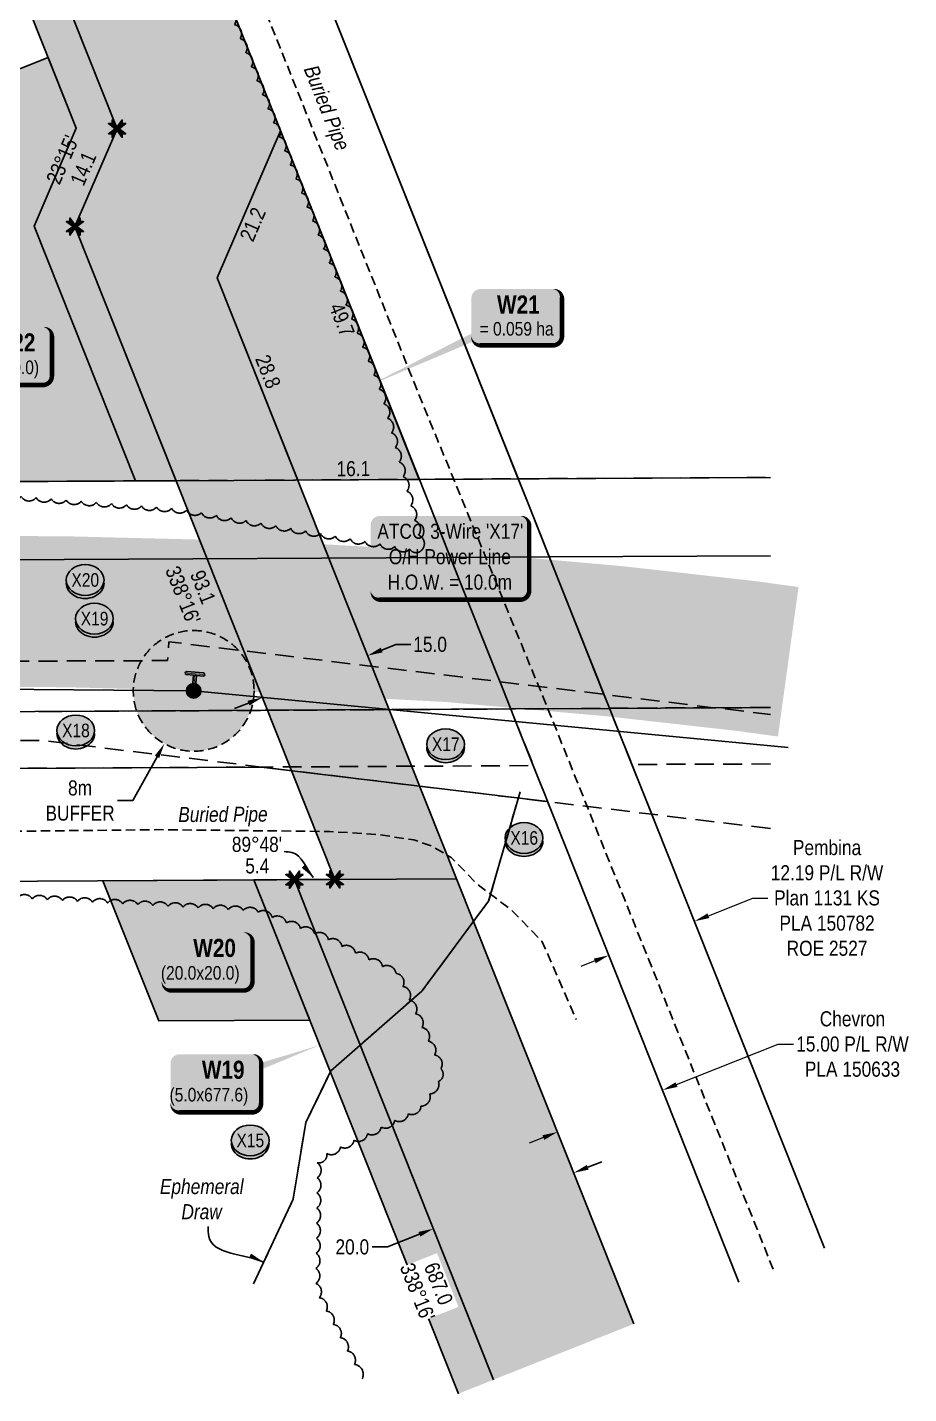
# Model space of a CAD drawing. Extents: x 507565 to 531726, y 6009554 to 6022365.
# Drawn here: x 508493 to 509077, y 6015260 to 6016165 of the extents above; entities that cross this region are included whole.
import ezdxf
from ezdxf.enums import TextEntityAlignment as Align

# ---------------------------------------------------------------- set-up
doc = ezdxf.new("R2010")
doc.units = 0
doc.header["$LTSCALE"] = 5
doc.header["$PDMODE"] = 34
doc.header["$PDSIZE"] = 0.03
for name, pattern in [('0', [1, 1, 0]), ('DASHED4', [1.875, 1.25, -0.625]), ('foc-ACCESSROAD', [3.75, 2.5, -1.25]), ('foc-FLOWLINE', [3.75, 2.5, -1.25]), ('foc-TOPO-ephemeral', [6.25, 3.125, -0.625, 0.625, -0.625, 0.625, -0.625]), ('POWERLINE5', [7.8, 2.4, -0.6, 0.6, -0.6, 0.6, -0.6, 2.4]), ('UG_PIPE', [1.875, 1.25, -0.625])]:
    doc.linetypes.add(name, pattern=pattern)
doc.layers.get('Defpoints').update_dxf_attribs({"color": 9})
for name, color, linetype in [('AS-PIPE-UG', 44, 'UG_PIPE'), ('AS-PIPE-UG-T', 44, 'Continuous'), ('AS-POWER', 104, 'foc-POWER'), ('AS-POWER-EXISTING', 72, 'POWERLINE5'), ('AS-POWER-EXISTING-ANC', 72, 'Continuous'), ('AS-POWER-T', 104, 'Continuous'), ('AS-ROADS', 254, 'Continuous'), ('AS-TELUS', 224, 'foc-TEL'), ('F-AR', 190, 'foc-ACCESSROAD'), ('F-EZE', 190, 'foc-FLOWLINE'), ('F-RW', 190, 'Continuous'), ('L-BD1', 253, 'Continuous'), ('L-MON', 1, 'Continuous'), ('P-CROSSINGS', 250, 'Continuous'), ('P-PROPOSED', 10, 'Continuous'), ('P-PROPOSED-H', 21, 'Continuous'), ('P-TEMP-BLOCKS', 250, 'Continuous'), ('P-TEMP-H', 41, 'Continuous'), ('P-TEMP_WORKSPACE', 46, 'Continuous'), ('P-TXT', 4, 'Continuous'), ('T-BUSH', 110, '0'), ('T-DRAW', 143, 'foc-TOPO-ephemeral'), ('T-WATER-T', 170, 'Continuous')]:
    doc.layers.add(name, color=color, linetype=linetype)
for name, color, linetype, lineweight in [('F-EZE-T', 190, 'Continuous', 9), ('F-RW-T', 190, 'Continuous', 9), ('P-TEMP-T', 46, 'Continuous', 18)]:
    doc.layers.add(name, color=color, linetype=linetype, lineweight=lineweight)
doc.layers.add('P-POWER BUFFER', color=7, linetype='DASHED4', true_color=0x007000)
doc.layers.add('P-POWER BUFFER-T', color=7, linetype='DASHED4', true_color=0x007000)
doc.layers.add('P-POWER BUFFER-H', color=7, linetype='0', true_color=0x8aff8a, transparency=0.7)
doc.styles.add('80', font='ARIALN.TTF', dxfattribs={"height": 10})
doc.styles.add('80CG', font='ARIALN.TTF', dxfattribs={"height": 10})
doc.styles.add('80L', font='ARIALN.TTF', dxfattribs={"height": 10})
doc.styles.add('BOLD', font='ARIALNB.TTF')
doc.styles.add('Crossing', font='ARIALN.TTF', dxfattribs={"height": 10})
doc.styles.add('foc-LtypeFont', font='ARIALN.TTF', dxfattribs={"height": 7.35})
doc.styles.get("Standard").update_dxf_attribs({"font": 'ARIALN.TTF'})
doc.linetypes.add('foc-POWER', pattern='A,6,-1,["P",foc-LtypeFont,S=0.2,R=0,X=-0.625,Y=-0.75],-1.24,4', length=12.24)
doc.linetypes.add('foc-TEL', pattern='A,2,-1,["T",foc-LtypeFont,S=0.2,R=0,X=-0.425,Y=-0.75],-1.24,8', length=12.24)
doc.linetypes.add('foc-TEL-NOLINE', pattern='A,0,-2,["T",foc-LtypeFont,S=0.2,R=0,X=-0.425,Y=-0.75],-10.24', length=12.24)
doc.linetypes.add('foc-TOPO-flowdirection-NOLINE', pattern='A,0,[">",foc-LtypeFont,S=0.3,R=0,X=0,Y=-0.945],-20,[">",foc-LtypeFont,S=0.3,R=0,X=0,Y=-0.945],0', length=20)
doc.dimstyles.new('Compass 5 000', dxfattribs={"dimscale": 5, "dimtxt": 9, "dimasz": 2, "dimexe": 0.2, "dimexo": 0.0625, "dimgap": 0.5, "dimtad": 0, "dimtih": 1, "dimtoh": 1, "dimzin": 0, "dimdsep": 46, "dimtxsty": '80CG', "dimcen": 0.1, "dimse1": 1, "dimse2": 1, "dimclrd": 256, "dimclrt": 256, "dimaunit": 1, "dimadec": 4, "dimazin": 0, "dimtfac": 0.06, "dimtofl": 0, "dimtmove": 0, "dimatfit": 1, "dimfxl": 0.2, "dimtolj": 1, "dimtzin": 0, "dimlwd": -1, "dimarcsym": 0})

# ---------------------------------------------------------------- blocks, each defined once
blk = doc.blocks.new('POWERPOLE')
h = blk.add_hatch(color=255)
edge = h.paths.add_edge_path()
edge.add_arc((0, 0), 0.96, 0, 360)
at = {"linetype": 'Continuous'}
for p, q in [((0.68, -0.68), (-0.68, 0.68)), ((-0.68, -0.68), (0.68, 0.68))]:
    blk.add_line(p, q, dxfattribs=at)
blk.add_circle((0, 0), 0.96, dxfattribs=at)
blk = doc.blocks.new('*U442')
at = {"true_color": 0xff8aff}
h = blk.add_hatch(color=211, dxfattribs=at)
edge = h.paths.add_edge_path()
edge.add_line((-24, -20), (24, -20))
edge.add_arc((24, -14), 6, 270, 360)
edge.add_line((30, -14), (30, 12.5))
edge.add_arc((24, 12.5), 6, 0, 90)
edge.add_line((24, 18.5), (-24, 18.5))
edge.add_arc((-24, 12.5), 6, 90, 180)
edge.add_line((-30, 12.5), (-30, -14))
edge.add_arc((-24, -14), 6, 180, 270)
at = {"color": 250, "flags": 128}
blk.add_lwpolyline([(-24, -20, 3, 3, 0), (24, -20, 3, 3, 0.414214), (30, -14, 3, 3, 0), (30, 12.5, 3, 0, 0.414214), (24, 18.5, 0, 0, 0), (-24, 18.5, 0, 0, 0.414214), (-30, 12.5, 0, 0, 0), (-30, -14, 0, 3, 0.414214)], format="xyseb", close=True, dxfattribs=at)
at = {"flags": 128}
blk.add_lwpolyline([(19.51, -0.2, 0, 7.5, 0), (0, 0, 0, 0, 0)], format="xyseb", dxfattribs=at)
at = {"color": 250}
for tag, p, height, style in [('TEMP_AREA_W1_001', (-9.21, 2.24), 12, 'BOLD'), ('ENTER_TEXT_001', (-30.66, -12.78), 9, '80')]:
    blk.add_attdef(tag, p, '', height=height, dxfattribs=dict(at, style=style))
blk = doc.blocks.new('*U478')
at = {"true_color": 0xff8aff}
h = blk.add_hatch(color=211, dxfattribs=at)
edge = h.paths.add_edge_path()
edge.add_line((-24, -20), (24, -20))
edge.add_arc((24, -14), 6, 270, 360)
edge.add_line((30, -14), (30, 12.5))
edge.add_arc((24, 12.5), 6, 0, 90)
edge.add_line((24, 18.5), (-24, 18.5))
edge.add_arc((-24, 12.5), 6, 90, 180)
edge.add_line((-30, 12.5), (-30, -14))
edge.add_arc((-24, -14), 6, 180, 270)
at = {"color": 250, "flags": 128}
blk.add_lwpolyline([(-24, -20, 3, 3, 0), (24, -20, 3, 3, 0.414214), (30, -14, 3, 3, 0), (30, 12.5, 3, 0, 0.414214), (24, 18.5, 0, 0, 0), (-24, 18.5, 0, 0, 0.414214), (-30, 12.5, 0, 0, 0), (-30, -14, 0, 3, 0.414214)], format="xyseb", close=True, dxfattribs=at)
at = {"flags": 128}
blk.add_lwpolyline([(19.57, 8.45, 0, 7.5, 0), (0, 0, 0, 0, 0)], format="xyseb", dxfattribs=at)
at = {"color": 250}
for tag, p, height, style in [('TEMP_AREA_W1_001', (-9.21, 2.24), 12, 'BOLD'), ('ENTER_TEXT_001', (-30.66, -12.78), 9, '80')]:
    blk.add_attdef(tag, p, '', height=height, dxfattribs=dict(at, style=style))
blk = doc.blocks.new('*D187')
at = {"layer": 'Defpoints', "color": 0, "transparency": 16777216}
for p in [(508913.58, 6015461.46), (508920.11, 6015445.07), (508850.5, 6015417.36)]:
    blk.add_point(p, dxfattribs=at)
at = {"layer": 'F-RW-T', "transparency": 16777216}
for p, q in [((508922.87, 6015465.16), (508990.21, 6015491.96)), ((508990.21, 6015491.96), (509000.21, 6015491.96)), ((508834.68, 6015430.05), (508825.39, 6015426.35))]:
    blk.add_line(p, q, dxfattribs=at)
for points in [[(508922.26, 6015466.7), (508923.49, 6015463.61), (508913.58, 6015461.46)], [(508834.07, 6015431.6), (508835.3, 6015428.5), (508843.97, 6015433.75)]]:
    blk.add_solid(points, dxfattribs=at)
at = {"layer": 'F-RW-T', "transparency": 16777216, "insert": (509039.3, 6015491.96), "char_height": 10, "attachment_point": 5, "style": '80CG'}
blk.add_mtext('\\A1;Chevron\\P15.00 P/L R/W\\PPLA 150633', dxfattribs=at)
blk = doc.blocks.new('*D188')
at = {"layer": 'Defpoints', "color": 0, "transparency": 16777216}
for p in [(508927.42, 6015591.39), (508934.63, 6015573.29), (508870.83, 6015568.85)]:
    blk.add_point(p, dxfattribs=at)
at = {"layer": 'F-EZE-T', "transparency": 16777216}
for p, q in [((508943.92, 6015576.98), (508973.38, 6015588.71)), ((508973.38, 6015588.71), (508983.38, 6015588.71)), ((508868.75, 6015547.05), (508859.45, 6015543.35))]:
    blk.add_line(p, q, dxfattribs=at)
for points in [[(508943.31, 6015578.53), (508944.54, 6015575.44), (508934.63, 6015573.29)], [(508868.13, 6015548.6), (508869.36, 6015545.51), (508878.04, 6015550.75)]]:
    blk.add_solid(points, dxfattribs=at)
at = {"layer": 'F-EZE-T', "transparency": 16777216, "insert": (509022.47, 6015588.71), "char_height": 10, "attachment_point": 5, "style": '80CG'}
blk.add_mtext('\\A1;Pembina\\P12.19 P/L R/W\\PPlan 1131 KS\\PPLA 150782\\PROE 2527', dxfattribs=at)
blk = doc.blocks.new('xing2')
h = blk.add_hatch(color=50)
h.dxf.hatch_style = 1
edge = h.paths.add_edge_path()
edge.add_ellipse((0, 0), major_axis=(-12.5, 0), ratio=0.816297, start_angle=0, end_angle=360)
h = blk.add_hatch(color=250)
h.dxf.hatch_style = 1
edge = h.paths.add_edge_path()
edge.add_ellipse((0, -2.05), major_axis=(-12.5, 0), ratio=0.816297, start_angle=0, end_angle=180)
edge.add_line((12.5, -2.05), (12.5, 0))
edge.add_ellipse((0, 0), major_axis=(-12.5, 0), ratio=0.816297, start_angle=0, end_angle=180, ccw=False)
edge.add_line((-12.5, 0), (-12.5, -2.05))
at = {"color": 250}
blk.add_ellipse((0, 0), major_axis=(-12.5, 0), ratio=0.816297, dxfattribs=at)
blk.add_ellipse((0, -2.05), major_axis=(-12.5, 0), ratio=0.816297, start_param=0, end_param=3.141593, dxfattribs=at)
at = {"color": 250, "style": 'Crossing'}
blk.add_attdef('CROSSING', text='', height=9, dxfattribs=at).set_placement((0.09, 0.02), align=Align.MIDDLE_CENTER)
at = {"color": 250, "style": 'Crossing', "flags": 1}
for tag, p in [('OWNER', (0.09, -12.49)), ('DESCRIPTION', (0.09, -25.77)), ('LOCATION', (0.09, -39.3)), ('DWG_REF', (0.09, -52.84))]:
    blk.add_attdef(tag, text='', height=9, dxfattribs=at).set_placement(p, align=Align.MIDDLE_CENTER)
blk = doc.blocks.new('*U198')
h = blk.add_hatch(color=255)
h.dxf.hatch_style = 1
edge = h.paths.add_edge_path()
edge.add_arc((1.1, -0.09), 0.2, -94.5054, 85.4946, ccw=False)
edge.add_line((1.08, -0.29), (-0.22, -0.18))
edge.add_line((-0.22, -0.18), (-1.11, -0.11))
edge.add_arc((-1.1, 0.09), 0.2, 85.4946, 265.4946, ccw=False)
edge.add_line((-1.08, 0.29), (1.11, 0.11))
h = blk.add_hatch(color=255)
h.dxf.hatch_style = 1
edge = h.paths.add_edge_path()
edge.add_arc((-0.18, -2.26), 0.2, 175.4946, 355.4946, ccw=False)
edge.add_line((-0.38, -2.24), (-0.22, -0.18))
edge.add_line((-0.22, -0.18), (0.18, -0.22))
edge.add_line((0.18, -0.22), (0.02, -2.28))
at = {"color": 255}
blk.add_lwpolyline([(1.11, 0.11, -1), (1.08, -0.29), (-0.22, -0.18), (-1.11, -0.11, -1), (-1.08, 0.29)], format="xyb", close=True, dxfattribs=at)
at = {"color": 72, "const_width": 0.1, "flags": 128}
for points in [[(1.1, -0.09), (-1.1, 0.09)], [(-0.18, -2.26), (0, 0)]]:
    blk.add_lwpolyline(points, dxfattribs=at)
at = {"color": 255, "flags": 128}
blk.add_lwpolyline([(0.02, -2.28, -1), (-0.38, -2.24), (-0.22, -0.18), (0.18, -0.22)], format="xyb", close=True, dxfattribs=at)
blk = doc.blocks.new('*U448')
at = {"true_color": 0xff8aff}
h = blk.add_hatch(color=211, dxfattribs=at)
edge = h.paths.add_edge_path()
edge.add_line((-24, -20), (24, -20))
edge.add_arc((24, -14), 6, 270, 360)
edge.add_line((30, -14), (30, 12.5))
edge.add_arc((24, 12.5), 6, 0, 90)
edge.add_line((24, 18.5), (-24, 18.5))
edge.add_arc((-24, 12.5), 6, 90, 180)
edge.add_line((-30, 12.5), (-30, -14))
edge.add_arc((-24, -14), 6, 180, 270)
at = {"flags": 128}
blk.add_lwpolyline([(68.82, 24.5, 0, 7.5, 0), (0, 0, 0, 0, 0)], format="xyseb", dxfattribs=at)
at = {"color": 250, "flags": 128}
blk.add_lwpolyline([(-24, -20, 3, 3, 0), (24, -20, 3, 3, 0.414214), (30, -14, 3, 3, 0), (30, 12.5, 3, 0, 0.414214), (24, 18.5, 0, 0, 0), (-24, 18.5, 0, 0, 0.414214), (-30, 12.5, 0, 0, 0), (-30, -14, 0, 3, 0.414214)], format="xyseb", close=True, dxfattribs=at)
at = {"color": 250}
for tag, p, height, style in [('TEMP_AREA_W1_001', (-9.21, 2.24), 12, 'BOLD'), ('ENTER_TEXT_001', (-30.66, -12.78), 9, '80')]:
    blk.add_attdef(tag, p, '', height=height, dxfattribs=dict(at, style=style))
blk = doc.blocks.new('*U489')
at = {"true_color": 0xff8aff}
h = blk.add_hatch(color=211, dxfattribs=at)
edge = h.paths.add_edge_path()
edge.add_line((-24, -18.83), (24, -18.83))
edge.add_arc((24, -12.83), 6, 270, 360)
edge.add_line((30, -12.83), (30, 12.5))
edge.add_arc((24, 12.5), 6, 0, 90)
edge.add_line((24, 18.5), (-24, 18.5))
edge.add_arc((-24, 12.5), 6, 90, 180)
edge.add_line((-30, 12.5), (-30, -12.83))
edge.add_arc((-24, -12.83), 6, 180, 270)
at = {"color": 250, "flags": 128}
blk.add_lwpolyline([(-24, -18.83, 3, 3, 0), (24, -18.83, 3, 3, 0.414214), (30, -12.83, 3, 3, 0), (30, 12.5, 3, 0, 0.414214), (24, 18.5, 0, 0, 0), (-24, 18.5, 0, 0, 0.414214), (-30, 12.5, 0, 0, 0), (-30, -12.83, 0, 3, 0.414214)], format="xyseb", close=True, dxfattribs=at)
at = {"flags": 128}
blk.add_lwpolyline([(-100.05, -46.47, 0, 7.5, 0), (0, 0, 0, 0, 0)], format="xyseb", dxfattribs=at)
at = {"color": 250}
for tag, p, height, style in [('TEMP_AREA_W1_001', (-9.21, 2.24), 12, 'BOLD'), ('ENTER_TEXT_001', (-30.66, -12.78), 9, '80')]:
    blk.add_attdef(tag, p, '', height=height, dxfattribs=dict(at, style=style))
blk = doc.blocks.new('TEMP')
h = blk.add_hatch(color=255)
h.dxf.hatch_style = 1
h.paths.add_polyline_path([(0, 0.25), (-0.67, 1.15), (-0.67, 0.67), (-1.15, 0.67), (-0.25, 0), (-1.15, -0.67), (-0.67, -0.67), (-0.67, -1.15), (0, -0.25), (0.67, -1.15), (0.67, -0.67), (1.15, -0.67), (0.25, 0), (1.15, 0.67), (0.67, 0.67), (0.67, 1.15)])
h.paths.add_polyline_path([(0.57, 0.85), (0.57, 0.57), (0.85, 0.57), (0.08, 0), (0.85, -0.57), (0.57, -0.57), (0.57, -0.85), (0, -0.08), (-0.57, -0.85), (-0.57, -0.57), (-0.85, -0.57), (-0.08, 0), (-0.85, 0.57), (-0.57, 0.57), (-0.57, 0.85), (0, 0.08)], flags=16)
h = blk.add_hatch(color=1)
h.dxf.hatch_style = 1
h.paths.add_polyline_path([(0, 0.08), (-0.57, 0.85), (-0.57, 0.57), (-0.85, 0.57), (-0.08, 0), (-0.85, -0.57), (-0.57, -0.57), (-0.57, -0.85), (0, -0.08), (0.57, -0.85), (0.57, -0.57), (0.85, -0.57), (0.08, 0), (0.85, 0.57), (0.57, 0.57), (0.57, 0.85)])
at = {"color": 1}
for p, q in [((-0.08, 0), (0.08, 0)), ((0, 0.08), (0, -0.08))]:
    blk.add_line(p, q, dxfattribs=at)
at = {"color": 255, "flags": 128}
blk.add_lwpolyline([(-0.25, 0), (-1.15, 0.67), (-0.67, 0.67), (-0.67, 1.15), (0, 0.25), (0.67, 1.15), (0.67, 0.67), (1.15, 0.67), (0.25, 0), (1.15, -0.67), (0.67, -0.67), (0.67, -1.15), (0, -0.25), (-0.67, -1.15), (-0.67, -0.67), (-1.15, -0.67)], close=True, dxfattribs=at)
at = {"color": 1, "flags": 128}
blk.add_lwpolyline([(-0.08, 0), (-0.85, 0.57), (-0.57, 0.57), (-0.57, 0.85), (0, 0.08), (0.57, 0.85), (0.57, 0.57), (0.85, 0.57), (0.08, 0), (0.85, -0.57), (0.57, -0.57), (0.57, -0.85), (0, -0.08), (-0.57, -0.85), (-0.57, -0.57), (-0.85, -0.57)], close=True, dxfattribs=at)
blk = doc.blocks.new('*U250')
h = blk.add_hatch(color=255)
edge = h.paths.add_edge_path()
edge.add_line((-46.5, -28.5), (46.5, -28.5))
edge.add_arc((46.5, -22.5), 6, 270, 360)
edge.add_line((52.5, -22.5), (52.5, 21))
edge.add_arc((46.5, 21), 6, 0, 90)
edge.add_line((46.5, 27), (-46.5, 27))
edge.add_arc((-46.5, 21), 6, 90, 180)
edge.add_line((-52.5, 21), (-52.5, -22.5))
edge.add_arc((-46.5, -22.5), 6, 180, 270)
at = {"color": 104, "flags": 128}
blk.add_lwpolyline([(-46.5, -28.5, 3, 3, 0), (46.5, -28.5, 3, 3, 0.414214), (52.5, -22.5, 3, 3, 0), (52.5, 21, 3, 0, 0.414214), (46.5, 27, 0, 0, 0), (-46.5, 27, 0, 0, 0.414214), (-52.5, 21, 0, 0, 0), (-52.5, -22.5, 0, 3, 0.414214)], format="xyseb", close=True, dxfattribs=at)
blk.add_lwpolyline([(-87.6, -96.72, 0, 7.5, 0), (0, 0, 0, 0, 0)], format="xyseb", dxfattribs=at)
at = {"color": 104, "style": '80'}
blk.add_attdef('ENTER_TEXT_001', (-26.85, -4.92), '', height=10, dxfattribs=at)
blk = doc.blocks.new('*D252')
at = {"layer": 'Defpoints', "color": 0, "transparency": 16777216}
for p in [(508334.7, 6016915.7), (508631.17, 6016170.9), (508538.31, 6016133.94)]:
    blk.add_point(p, dxfattribs=at)
at = {"layer": 'P-TXT', "transparency": 16777216}
for p, q in [((508343.99, 6016919.4), (508353.29, 6016923.1)), ((508232.55, 6016875.04), (508223.26, 6016871.34)), ((508223.26, 6016871.34), (508213.26, 6016871.34))]:
    blk.add_line(p, q, dxfattribs=at)
for points in [[(508343.38, 6016920.95), (508344.61, 6016917.85), (508334.7, 6016915.7)], [(508231.94, 6016876.59), (508233.17, 6016873.49), (508241.84, 6016878.74)]]:
    blk.add_solid(points, dxfattribs=at)
at = {"layer": 'P-TXT', "transparency": 16777216, "insert": (508200.06, 6016871.34), "char_height": 10, "attachment_point": 5, "style": '80CG'}
blk.add_mtext('\\A1;20.0', dxfattribs=at)
blk = doc.blocks.new('*D253')
at = {"layer": 'Defpoints', "color": 0, "transparency": 16777216}
for p in [(508860.38, 6015392.53), (508761.89, 6015369.71), (508767.52, 6015355.57)]:
    blk.add_point(p, dxfattribs=at)
at = {"layer": 'P-TXT', "transparency": 16777216}
for p, q in [((508864.04, 6015410.38), (508873.33, 6015414.07)), ((508752.6, 6015366.02), (508731.42, 6015357.59)), ((508731.42, 6015357.59), (508721.42, 6015357.59))]:
    blk.add_line(p, q, dxfattribs=at)
for points in [[(508863.42, 6015411.92), (508864.66, 6015408.83), (508854.75, 6015406.68)], [(508751.98, 6015367.56), (508753.21, 6015364.47), (508761.89, 6015369.71)]]:
    blk.add_solid(points, dxfattribs=at)
at = {"layer": 'P-TXT', "transparency": 16777216, "insert": (508708.22, 6015357.59), "char_height": 10, "attachment_point": 5, "style": '80CG'}
blk.add_mtext('\\A1;20.0', dxfattribs=at)
blk = doc.blocks.new('*D283')
at = {"layer": 'Defpoints', "color": 0, "transparency": 16777216}
for p in [(508717.03, 6015752.67), (508718.39, 6015749.25), (508647.38, 6015724.95)]:
    blk.add_point(p, dxfattribs=at)
at = {"layer": 'P-TXT', "transparency": 16777216}
for p, q in [((508727.68, 6015752.95), (508736.97, 6015756.65)), ((508736.97, 6015756.65), (508746.97, 6015756.65)), ((508639.45, 6015717.83), (508630.16, 6015714.14))]:
    blk.add_line(p, q, dxfattribs=at)
for points in [[(508727.06, 6015754.5), (508728.29, 6015751.4), (508718.39, 6015749.25)], [(508638.83, 6015719.38), (508640.07, 6015716.29), (508648.74, 6015721.53)]]:
    blk.add_solid(points, dxfattribs=at)
at = {"layer": 'P-TXT', "transparency": 16777216, "insert": (508759.72, 6015756.65), "char_height": 10, "attachment_point": 5, "style": '80CG'}
blk.add_mtext('\\A1;15.0', dxfattribs=at)

msp = doc.modelspace()

# ---------------------------------------------------------------- hatches: boundary and pattern name
at = {"layer": 'P-POWER BUFFER-H'}
h = msp.add_hatch(color=256, dxfattribs=at)
h.dxf.hatch_style = 1
edge = h.paths.add_edge_path()
edge.add_arc((508603.196, 6015725.904), 39.979, 0, 360)
at = {"layer": 'P-PROPOSED-H'}
h = msp.add_hatch(color=256, dxfattribs=at)
h.dxf.hatch_style = 1
h.paths.add_polyline_path([(508273.661, 6017069.004), (508273.231, 6017140.139), (508401.005, 6017470.492), (508307.788, 6017506.543), (508173.192, 6017158.554), (508173.733, 6017049.798), (508552.524, 6016098.242), (508524.604, 6016033.398), (508696.713, 6015601.016), (508669.879, 6015600.867), (508679.035, 6015577.865), (508801.706, 6015269.682), (508894.563, 6015306.652), (508777.214, 6015601.464), (508618.8, 6015999.44), (508660.695, 6016096.743)])
at = {"layer": 'P-TEMP-H'}
h = msp.add_hatch(color=256, dxfattribs=at)
h.dxf.hatch_style = 1
h.paths.add_polyline_path([(508564.757, 6015864.96), (508497.562, 6016033.774), (508525.481, 6016098.617), (508333.407, 6016581.124), (508366.401, 6016565.8), (508552.524, 6016098.242), (508524.604, 6016033.398), (508591.593, 6015865.106)])
h = msp.add_hatch(color=256, dxfattribs=at)
h.dxf.hatch_style = 1
h.paths.add_polyline_path([(508457.417, 6015864.376), (508389.391, 6016035.275), (508417.31, 6016100.117), (508413.968, 6016108.437), (508506.803, 6016145.462), (508525.481, 6016098.617), (508497.562, 6016033.774), (508564.757, 6015864.96)])
h = msp.add_hatch(color=256, dxfattribs=at)
h.dxf.hatch_style = 1
h.paths.add_polyline_path([(508672.098, 6015865.543), (508618.8, 6015999.44), (508660.695, 6016096.743), (508752.555, 6015865.981)])
h = msp.add_hatch(color=256, dxfattribs=at)
h.dxf.hatch_style = 1
h.paths.add_polyline_path([(508543.1, 6015600.162), (508554.545, 6015571.409), (508580.068, 6015507.303), (508680.012, 6015507.859), (508654.49, 6015571.965), (508643.045, 6015600.717)])
h = msp.add_hatch(color=256, dxfattribs=at)
h.dxf.hatch_style = 1
h.paths.add_polyline_path([(508669.879, 6015600.867), (508643.045, 6015600.717), (508654.49, 6015571.965), (508778.492, 6015260.439), (508801.706, 6015269.682), (508679.035, 6015577.865)])

# ---------------------------------------------------------------- linework, layer by layer
at = {"layer": 'AS-PIPE-UG', "flags": 128}
for points in [[(508986.812, 6015342.899), (508839.006, 6015710.784), (508749.076, 6015930.109), (508620.231, 6016252.364), (508517.131, 6016504.779), (508488.621, 6016576.639), (508448.331, 6016676.789), (508306.916, 6017029.884), (508295.911, 6017062.529), (508295.636, 6017088.819), (508303.561, 6017118.824), (508330.531, 6017190.199), (508440.424, 6017464.048)], [(508473.921, 6015632.774), (508578.916, 6015633.989), (508693.056, 6015632.779), (508726.331, 6015630.634), (508748.946, 6015627.154), (508760.901, 6015623.034), (508773.551, 6015615.624), (508791.006, 6015597.864), (508813.306, 6015580.974), (508833.771, 6015560.109), (508856.396, 6015508.224)]]:
    msp.add_lwpolyline(points, dxfattribs=at)
at = {"layer": 'AS-POWER', "flags": 128}
msp.add_lwpolyline([(507611.486, 6015728.099), (507851.951, 6015726.554), (508338.016, 6015728.239), (508603.196, 6015725.904), (508996.79, 6015688.493)], dxfattribs=at)
at = {"layer": 'AS-ROADS', "const_width": 99.946, "flags": 128}
msp.add_lwpolyline([(507614.593, 6015773.177), (507825.571, 6015774.629), (507970.096, 6015775.444), (508110.591, 6015776.494), (508249.086, 6015777.714), (508385.876, 6015778.959), (508518.276, 6015778.299), (508649.351, 6015775.054), (508774.251, 6015768.324), (508881.496, 6015758.814), (508968.891, 6015748.999), (508996.79, 6015745.164)], dxfattribs=at)
at = {"layer": 'AS-TELUS', "linetype": 'foc-TEL-NOLINE', "flags": 128}
msp.add_lwpolyline([(507600.584, 6015859.711), (508261.208, 6015863.309), (508752.473, 6015865.981), (508817.923, 6015866.336), (508984.963, 6015867.247)], dxfattribs=at)
at = {"layer": 'F-AR', "flags": 128}
for points in [[(507600.584, 6015859.711), (508261.29, 6015863.31), (508752.555, 6015865.981), (508818.005, 6015866.336), (508984.963, 6015867.247)], [(508984.963, 6015714.854), (508948.889, 6015714.659), (508946.968, 6015714.672), (508878.514, 6015714.317), (508813.1, 6015713.908), (508261.638, 6015710.911), (507600.584, 6015707.312)]]:
    msp.add_lwpolyline(points, dxfattribs=at)
at = {"layer": 'F-EZE', "flags": 128}
for points in [[(507600.584, 6015742.362), (508261.559, 6015744.765), (508585.918, 6015745.946), (508586.808, 6015758.431), (508805.917, 6015731.937), (508874.824, 6015723.608), (508947.054, 6015714.72), (508948.883, 6015714.652), (508984.963, 6015710.289)], [(507600.584, 6015707.312), (508261.638, 6015710.911), (508813.1, 6015713.908), (508820.076, 6015696.387), (508828.023, 6015676.416), (508648.136, 6015675.449), (508261.724, 6015673.358), (507600.584, 6015669.778)], [(508984.963, 6015677.506), (508893.292, 6015677.166), (508885.552, 6015696.638), (508878.493, 6015714.396), (508946.447, 6015714.772), (508948.883, 6015714.745), (508984.963, 6015714.916)], [(508984.963, 6015634.726), (508906.387, 6015644.226), (508837.525, 6015652.552), (508648.128, 6015675.453), (508501.941, 6015693.127), (508261.679, 6015692.244), (507600.584, 6015689.818)]]:
    msp.add_lwpolyline(points, dxfattribs=at)
at = {"layer": 'F-RW'}
for points in [[(508964.19, 6015334.373), (508839.822, 6015646.782), (508834.985, 6015658.927), (508832.394, 6015665.443), (508820.078, 6015696.39), (508808.217, 6015726.168), (508800.979, 6015744.338), (508780.07, 6015796.861), (508759.472, 6015848.603), (508498.384, 6016504.497), (508436.87, 6016659.024), (508342.699, 6016895.583), (508273.661, 6017069.004), (508273.231, 6017140.139), (508401.005, 6017470.492)], [(508457.831, 6017448.515), (508334.22, 6017128.926), (508334.462, 6017081.021), (508408.213, 6016895.787), (508517.33, 6016621.65), (508578.86, 6016467.091), (508798.124, 6015916.274), (508818.005, 6015866.336), (508824.966, 6015848.844), (508838.578, 6015814.648), (508845.562, 6015797.102), (508874.821, 6015723.605), (508877.119, 6015717.835), (508878.491, 6015714.389), (508885.552, 6015696.638), (508893.296, 6015677.17), (508900.522, 6015659.021), (508906.397, 6015644.24), (508908.701, 6015638.474), (509020.794, 6015356.909)], [(508457.831, 6017448.515), (508334.22, 6017128.926), (508334.462, 6017081.021), (508408.213, 6016895.787), (508517.33, 6016621.65), (508578.86, 6016467.091), (508824.968, 6015848.848), (508845.564, 6015797.105), (508877.121, 6015717.839), (508885.55, 6015696.634), (508900.505, 6015659.004), (508908.684, 6015638.456), (509020.781, 6015356.904)], [(507600.584, 6015807.913), (508261.409, 6015811.511), (508773.13, 6015814.292), (508838.58, 6015814.648), (508984.963, 6015815.447)], [(508984.963, 6015714.854), (508948.891, 6015714.659), (508946.901, 6015714.676), (508878.514, 6015714.303), (508813.1, 6015713.908), (508261.638, 6015710.911), (507600.584, 6015707.312)], [(507600.584, 6015669.778), (508261.724, 6015673.358), (508648.13, 6015675.453), (508837.526, 6015652.548), (508839.822, 6015646.782), (508964.188, 6015334.372)], [(508894.563, 6015306.652), (508777.214, 6015601.464), (508261.895, 6015598.598), (507600.584, 6015594.915)]]:
    msp.add_lwpolyline(points, dxfattribs=at)
at = {"layer": 'P-POWER BUFFER', "linetype": 'DASHED4', "lineweight": 30}
msp.add_circle((508603.196, 6015725.904), 39.979, dxfattribs=at)
at = {"layer": 'P-POWER BUFFER-T', "linetype": 'ByBlock'}
for p, q in [((508602.696, 6015725.904), (508603.696, 6015725.904)), ((508603.196, 6015725.405), (508603.196, 6015726.404))]:
    msp.add_line(p, q, dxfattribs=at)
msp.add_lwpolyline([(508578.951, 6015682.207), (508562.869, 6015653.223), (508552.875, 6015653.223)], dxfattribs=at)
msp.add_solid([(508577.494, 6015683.015), (508580.407, 6015681.399), (508583.8, 6015690.946)], dxfattribs=at)
at = {"layer": 'P-PROPOSED', "flags": 128}
for points in [[(508307.788, 6017506.543), (508173.192, 6017158.554), (508173.733, 6017049.798), (508552.524, 6016098.242), (508524.604, 6016033.398), (508696.713, 6015601.016), (508669.879, 6015600.867), (508679.035, 6015577.865), (508801.706, 6015269.682)], [(508894.563, 6015306.652), (508777.214, 6015601.464), (508618.8, 6015999.44), (508660.695, 6016096.743), (508273.661, 6017069.004), (508273.231, 6017140.139), (508401.005, 6017470.492)]]:
    msp.add_lwpolyline(points, dxfattribs=at)
at = {"layer": 'P-TEMP_WORKSPACE', "flags": 128}
for points in [[(508564.757, 6015864.96), (508497.562, 6016033.774), (508525.481, 6016098.617), (508333.407, 6016581.124), (508366.401, 6016565.8), (508552.524, 6016098.242), (508524.604, 6016033.398), (508591.593, 6015865.106)], [(508457.417, 6015864.376), (508389.391, 6016035.275), (508417.31, 6016100.117), (508413.968, 6016108.437), (508506.803, 6016145.462), (508525.481, 6016098.617), (508497.562, 6016033.774), (508564.757, 6015864.96)], [(508672.098, 6015865.543), (508618.8, 6015999.44), (508660.695, 6016096.743), (508752.555, 6015865.981)], [(508543.1, 6015600.162), (508554.545, 6015571.409), (508580.068, 6015507.303), (508680.012, 6015507.859), (508654.49, 6015571.965), (508643.045, 6015600.717)]]:
    msp.add_lwpolyline(points, close=True, dxfattribs=at)
msp.add_lwpolyline([(508778.492, 6015260.439), (508654.49, 6015571.965), (508643.045, 6015600.717), (508669.879, 6015600.867), (508679.035, 6015577.865), (508801.706, 6015269.682)], dxfattribs=at)
at = {"layer": 'T-BUSH', "flags": 128}
for points in [[(508359.431, 6015864.818, 0.5205671), (508369.395, 6015864.036, 0.5205671), (508379.359, 6015863.254, 0.5205671), (508389.323, 6015862.472, 0.5205671), (508399.287, 6015861.69, 0.5205671), (508409.251, 6015860.907, 0.5205671), (508419.215, 6015860.125, 0.5205671), (508429.179, 6015859.343, 0.5205671), (508439.143, 6015858.561, 0.5205671), (508449.107, 6015857.778, 0.5205671), (508459.071, 6015856.996, 0.5205671), (508469.035, 6015856.214, 0.5205671), (508478.999, 6015855.432, 0.5205671), (508488.963, 6015854.649, 0.5205671), (508498.927, 6015853.867, 0.5205671), (508508.89, 6015853.085, 0.5205671), (508518.854, 6015852.303, 0.5205671), (508528.818, 6015851.52, 0.5205671), (508538.782, 6015850.738, 0.5205671), (508548.746, 6015849.956, 0.5205671), (508558.71, 6015849.174, 0.5205671), (508568.674, 6015848.391, 0.5205671), (508578.638, 6015847.609, 0.5205671), (508588.602, 6015846.827, 0.5205671), (508598.515, 6015845.643, 0.5205671), (508608.36, 6015843.916, 0.5205671), (508618.204, 6015842.189, 0.5205671), (508628.048, 6015840.463, 0.5205671), (508637.893, 6015838.736, 0.5205671), (508647.737, 6015837.009, 0.5205671), (508657.581, 6015835.282, 0.5205671), (508667.426, 6015833.555, 0.5205671), (508677.27, 6015831.829, 0.5205671), (508687.114, 6015830.102, 0.5205671), (508696.959, 6015828.375, 0.5205671), (508706.803, 6015826.648, 0.5205671), (508716.647, 6015824.922, 0.5205671), (508726.492, 6015823.195, 0.5205671), (508736.336, 6015821.468, 0.5205671), (508746.18, 6015819.741, 0.5205671), (508754.474, 6015819.441, 0.5205671), (508751.934, 6015829.107, 0.5205671), (508749.393, 6015838.773, 0.5205671), (508746.853, 6015848.44, 0.5205671), (508744.312, 6015858.106, 0.5205671), (508741.771, 6015867.772, 0.5205671), (508739.231, 6015877.439, 0.5205671), (508736.69, 6015887.105, 0.5205671), (508734.149, 6015896.771, 0.5205671), (508731.609, 6015906.438, 0.5205671), (508729.068, 6015916.104, 0.5205671), (508726.11, 6015925.633, 0.5205671), (508722.423, 6015934.923, 0.5205671), (508718.736, 6015944.213, 0.5205671), (508715.049, 6015953.502, 0.5205671), (508711.362, 6015962.792, 0.5205671), (508707.675, 6015972.082, 0.5205671), (508703.988, 6015981.371, 0.5205671), (508700.301, 6015990.661, 0.5205671), (508696.614, 6015999.951, 0.5205671), (508692.927, 6016009.24, 0.5205671), (508689.24, 6016018.53, 0.5205671), (508685.553, 6016027.82, 0.5205671), (508681.866, 6016037.109, 0.5205671), (508678.179, 6016046.399, 0.5205671), (508674.492, 6016055.689, 0.5205671), (508670.804, 6016064.978, 0.5205671), (508667.117, 6016074.268, 0.5205671), (508663.43, 6016083.558, 0.5205671), (508659.743, 6016092.848, 0.5205671), (508656.056, 6016102.137, 0.5205671), (508652.369, 6016111.427, 0.5205671), (508648.682, 6016120.717, 0.5205671), (508644.995, 6016130.006, 0.5205671), (508641.308, 6016139.296, 0.5205671), (508637.621, 6016148.586, 0.5205671), (508633.934, 6016157.875, 0.5205671), (508630.247, 6016167.165, 0.5205671), (508626.56, 6016176.455, 0.5205671), (508622.873, 6016185.744, 0.5205671), (508619.186, 6016195.034, 0.5205671), (508615.499, 6016204.324, 0.5205671), (508611.812, 6016213.613, 0.5205671), (508606.86, 6016218.506, 0.5205671), (508598.802, 6016212.593, 0.5205671), (508590.744, 6016206.68, 0.5205671), (508582.686, 6016200.768, 0.5205671), (508574.628, 6016194.855, 0.5205671), (508566.57, 6016188.942, 0.5205671), (508560.283, 6016196.54, 0.5205671), (508554.021, 6016204.33, 0.5205671), (508547.759, 6016212.12, 0.5205671), (508541.497, 6016219.91, 0.5205671), (508535.235, 6016227.699, 0.5205671), (508528.973, 6016235.489, 0.5205671), (508522.711, 6016243.279, 0.5205671), (508518.452, 6016252.22, 0.5205671), (508514.872, 6016261.552, 0.5205671), (508511.293, 6016270.883, 0.5205671), (508507.713, 6016280.215, 0.5205671), (508504.134, 6016289.547, 0.5205671), (508500.554, 6016298.878, 0.5205671), (508496.975, 6016308.21, 0.5205671), (508493.395, 6016317.542, 0.5205671), (508489.815, 6016326.873, 0.5205671), (508486.236, 6016336.205, 0.5205671), (508482.733, 6016345.564, 0.5205671), (508479.573, 6016355.046, 0.5205671), (508476.413, 6016364.528, 0.5205671), (508473.254, 6016374.01, 0.5205671), (508470.094, 6016383.492, 0.5205671), (508466.934, 6016392.974, 0.5205671), (508463.775, 6016402.456, 0.5205671), (508460.615, 6016411.938, 0.5205671), (508457.455, 6016421.42, 0.5205671), (508454.296, 6016430.902, 0.5205671), (508451.136, 6016440.384, 0.5205671), (508447.976, 6016449.866, 0.5205671), (508444.817, 6016459.348, 0.5205671), (508441.709, 6016468.847, 0.5205671), (508438.757, 6016478.396, 0.5205671), (508435.804, 6016487.944, 0.5205671), (508432.851, 6016497.493, 0.5205671), (508429.899, 6016507.041, 0.5205671), (508426.946, 6016516.59, 0.5205671), (508423.993, 6016526.138, 0.5205671), (508421.041, 6016535.687, 0.5205671), (508418.088, 6016545.235, 0.5205671), (508410.069, 6016550.373, 0.5205671), (508401.018, 6016554.612, 0.5205671), (508391.967, 6016558.851, 0.5205671), (508382.915, 6016563.089, 0.5205671), (508373.864, 6016567.328, 0.5205671), (508364.813, 6016571.567, 0.5205671), (508355.762, 6016575.806, 0.5205671), (508346.71, 6016580.045, 0.5205671), (508337.659, 6016584.283, 0.5205671), (508328.608, 6016588.522, 0.5205671), (508319.557, 6016592.761, 0.5205671), (508310.505, 6016597, 0.5205671), (508301.454, 6016601.239, 0.5205671), (508292.403, 6016605.478, 0.5205671), (508283.352, 6016609.716, 0.5205671), (508274.3, 6016613.955, 0.5205671), (508265.274, 6016618.246, 0.5205671), (508256.319, 6016622.684, 0.5205671), (508247.364, 6016627.122, 0.5205671), (508238.408, 6016631.56, 0.5205671), (508229.453, 6016635.998, 0.5205671), (508220.498, 6016640.437, 0.5205671), (508211.543, 6016644.875, 0.5205671), (508202.588, 6016649.313, 0.5205671), (508193.633, 6016653.751, 0.5205671), (508184.677, 6016658.189, 0.5205671), (508175.722, 6016662.627, 0.5205671), (508166.767, 6016667.066, 0.5205671), (508157.812, 6016671.504, 0.5205671), (508148.857, 6016675.942, 0.5205671), (508139.901, 6016680.38, 0.5205671), (508130.946, 6016684.818, 0.5205671), (508121.991, 6016689.256, 0.5205671), (508113.036, 6016693.695, 0.5205671), (508104.081, 6016698.133, 0.5205671), (508095.126, 6016702.571, 0.5205671), (508089.18, 6016705.518, 0.5205671)], [(508446.448, 6015590.865, -0.5205671), (508456.428, 6015590.321, -0.5205671), (508466.408, 6015589.777, -0.5205671), (508476.387, 6015589.233, -0.5205671), (508486.367, 6015588.689, -0.5205671), (508496.347, 6015588.144, -0.5205671), (508506.327, 6015587.6, -0.5205671), (508516.307, 6015587.056, -0.5205671), (508526.286, 6015586.512, -0.5205671), (508536.266, 6015585.967, -0.5205671), (508546.246, 6015585.423, -0.5205671), (508556.226, 6015584.879, -0.5205671), (508566.206, 6015584.335, -0.5205671), (508576.185, 6015583.791, -0.5205671), (508586.165, 6015583.246, -0.5205671), (508596.145, 6015582.702, -0.5205671), (508606.125, 6015582.158, -0.5205671), (508616.105, 6015581.614, -0.5205671), (508626.084, 6015581.07, -0.5205671), (508636.064, 6015580.525, -0.5205671), (508645.918, 6015579.394, -0.5205671), (508655.245, 6015575.801, -0.5205671), (508664.572, 6015572.209, -0.5205671), (508673.898, 6015568.617, -0.5205671), (508683.225, 6015565.025, -0.5205671), (508692.401, 6015561.089, -0.5205671), (508701.349, 6015556.638, -0.5205671), (508710.298, 6015552.186, -0.5205671), (508719.246, 6015547.734, -0.5205671), (508728.195, 6015543.283, -0.5205671), (508737.144, 6015538.831, -0.5205671), (508741.759, 6015530.173, -0.5205671), (508745.946, 6015521.097, -0.5205671), (508750.132, 6015512.022, -0.5205671), (508754.318, 6015502.946, -0.5205671), (508758.505, 6015493.87, -0.5205671), (508762.691, 6015484.795, -0.5205671), (508766.877, 6015475.719, -0.5205671), (508765.178, 6015467.178, -0.5205671), (508759.424, 6015459.006, -0.5205671), (508753.671, 6015450.833, -0.5205671), (508745.276, 6015445.761, -0.5205671), (508736.293, 6015441.379, -0.5205671), (508727.31, 6015436.996, -0.5205671), (508718.328, 6015432.614, -0.5205671), (508709.345, 6015428.232, -0.5205671), (508700.362, 6015423.849, -0.5205671), (508691.38, 6015419.467, -0.5205671), (508685.053, 6015413.401, -0.5205671), (508684.925, 6015403.408, -0.5205671), (508684.797, 6015393.414, -0.5205671), (508684.669, 6015383.42, -0.5205671), (508684.54, 6015373.426, -0.5205671), (508684.412, 6015363.432, -0.5205671), (508684.284, 6015353.439, -0.5205671), (508684.155, 6015343.445, -0.5205671), (508684.027, 6015333.451, -0.5205671), (508686.305, 6015324.037, -0.5205671), (508690.97, 6015315.197, -0.5205671), (508695.634, 6015306.358, -0.5205671), (508700.299, 6015297.518, -0.5205671), (508704.963, 6015288.679, -0.5205671), (508709.627, 6015279.84, -0.5205671), (508714.719, 6015270.19, -0.5205671)]]:
    msp.add_lwpolyline(points, format="xyb", dxfattribs=at)
at = {"layer": 'T-DRAW', "flags": 128}
msp.add_lwpolyline([(508642.804, 6015333.081), (508669.052, 6015389.315), (508677.428, 6015440.028), (508694.041, 6015474.322), (508754.291, 6015527.092), (508798.397, 6015586.687), (508819.322, 6015659.129)], dxfattribs=at)
at = {"layer": 'T-DRAW', "linetype": 'foc-TOPO-flowdirection-NOLINE', "flags": 128}
msp.add_lwpolyline([(508642.804, 6015333.081), (508669.052, 6015389.315), (508677.428, 6015440.028), (508694.041, 6015474.322), (508754.291, 6015527.092), (508798.397, 6015586.687), (508819.322, 6015659.129)], dxfattribs=at)

# ---------------------------------------------------------------- block references
at = {"layer": 'AS-POWER-EXISTING', "xscale": 4.997315199999964, "yscale": 4.997315199999964, "zscale": 4.997315199999964}
msp.add_blockref('POWERPOLE', (508603.196, 6015725.904), dxfattribs=at)
at = {"layer": 'AS-POWER-EXISTING-ANC', "xscale": 4.997315199999964, "yscale": 4.997315199999964, "zscale": 4.997315199999964}
msp.add_blockref('*U198', (508604.086, 6015737.199), dxfattribs=at)
at = {"layer": 'AS-POWER-T', "color": 5}
ref = msp.add_blockref('*U250', (508772.819, 6015814.768), dxfattribs=dict(at, xscale=0.9994630399999951, yscale=0.9994630399999951, zscale=0.9994630399999951))
ref.add_attrib('ENTER_TEXT_001', "ATCO 3-Wire 'X17'", (508724.782, 6015826.603), dxfattribs={"layer": '0', "color": 104, "height": 9.99463, "style": '80'})
ref.add_attrib('ENTER_TEXT_002', 'O/H Power Line', (508732.37, 6015809.768), dxfattribs={"layer": '0', "color": 104, "height": 9.99463, "style": '80'})
ref.add_attrib('ENTER_TEXT_003', 'H.O.W. = 10.0m', (508731.542, 6015792.933), dxfattribs={"layer": '0', "color": 104, "height": 9.99463, "style": '80'})
at = {"layer": 'L-MON', "xscale": 4.999999999999982, "yscale": 4.999999999999982, "zscale": 4.999999999999982}
for p in [(508552.524, 6016098.242), (508524.604, 6016033.398)]:
    msp.add_blockref('TEMP', p, dxfattribs=at)
at = {"layer": 'L-MON', "color": 5, "xscale": 4.997294999999988, "yscale": 4.997294999999988, "zscale": 4.997294999999988}
for p in [(508669.879, 6015600.867), (508696.713, 6015601.016)]:
    msp.add_blockref('TEMP', p, dxfattribs=at)
at = {"layer": 'P-CROSSINGS', "xscale": 0.9994630399999951, "yscale": 0.9994630399999951, "zscale": 0.9994630399999951}
for p, values in [((508531.351, 6015799.33), {'CROSSING': 'X20'}), ((508537.511, 6015773.742), {'CROSSING': 'X19'}), ((508525.158, 6015699.646), {'CROSSING': 'X18'}), ((508769.97, 6015690.558), {'CROSSING': 'X17'}), ((508821.899, 6015628.488), {'CROSSING': 'X16'}), ((508640.617, 6015428.163), {'CROSSING': 'X15'})]:
    msp.add_blockref('xing2', p, dxfattribs=at).add_auto_attribs(values)
at = {"layer": 'P-TEMP-BLOCKS'}
ref = msp.add_blockref('*U489', (508817.037, 6015973.546), dxfattribs=dict(at, xscale=0.9994630399999951, yscale=0.9994630399999951, zscale=0.9994630399999951))
ref.add_attrib('TEMP_AREA_W1_001', 'W21', (508804.008, 6015975.789), dxfattribs={"layer": '0', "color": 250, "height": 11.9936, "style": 'BOLD'})
ref.add_attrib('ENTER_TEXT_001', '= 0.059 ha', (508792.481, 6015961.199), dxfattribs={"layer": '0', "color": 250, "height": 8.9952, "style": '80'})
at = {"layer": 'P-TEMP-BLOCKS', "xscale": 0.9994630399999951, "yscale": 0.9994630399999951, "zscale": 0.9994630399999951}
for name, p, values in [('*U478', (508479.375, 6015948.441), {'TEMP_AREA_W1_001': 'W22', 'ENTER_TEXT_001': '(20.0x60.0)'}), ('*U442', (508612.127, 6015547.423), {'TEMP_AREA_W1_001': 'W20', 'ENTER_TEXT_001': '(20.0x20.0)'}), ('*U448', (508617.849, 6015466.722), {'TEMP_AREA_W1_001': 'W19', 'ENTER_TEXT_001': '(5.0x677.6)'})]:
    msp.add_blockref(name, p, dxfattribs=at).add_auto_attribs(values)

# ---------------------------------------------------------------- texts
at = {"layer": 'AS-PIPE-UG-T', "char_height": 9.99463, "attachment_point": 1, "style": '80L'}
for insert, rotation in [((508685.095, 6016141.672), 291.703115), ((508592.634, 6015648.971), 0.318675)]:
    msp.add_mtext_dynamic_manual_height_columns('\\pi0.31467;{\\fArial Narrow|b0|i1|c0|p34;Buried Pipe}', width=59.03588, gutter_width=50, heights=[0], dxfattribs=dict(at, insert=insert, rotation=rotation))
at = {"layer": 'L-BD1', "color": 6}
for s, p in [("338%%d16'", (508596.156, 6015789.385)), ('93.1', (508609.388, 6015794.653))]:
    msp.add_text(s, height=9.9946, rotation=291.7087, dxfattribs=at).set_placement(p, align=Align.MIDDLE_CENTER)
at = {"layer": 'L-BD1', "color": 5}
for s, p in [("89%%D48'", (508645.083, 6015624.257)), ('5.4', (508645.311, 6015610.017))]:
    msp.add_text(s, height=9.9946, dxfattribs=at).set_placement(p, align=Align.MIDDLE_CENTER)
at = {"layer": 'L-BD1', "color": 6, "insert": (508511.751, 6016079.719), "char_height": 9.99459, "width": 33.96756, "attachment_point": 2, "rotation": 66.704856, "line_spacing_factor": 0.9, "bg_fill": 1, "box_fill_scale": 1.15, "bg_fill_color": 41, "bg_fill_transparency": 0}
msp.add_mtext("23%%D15' 14.1", dxfattribs=at)
at = {"layer": 'P-POWER BUFFER-T', "linetype": 'ByBlock', "insert": (508527.984, 6015653.223), "char_height": 9.9946, "attachment_point": 5, "style": '80CG'}
msp.add_mtext('\\A1;8m\\PBUFFER', dxfattribs=at)
at = {"layer": 'P-TEMP-T', "style": '80L'}
for s, rotation, p in [('21.2', 66.7049, (508642.217, 6016034.918)), ('49.7', 291.7061, (508701.366, 6015971.694)), ('28.8', 291.705, (508652.435, 6015937.384)), ('16.1', 0.3115, (508708.895, 6015873.084))]:
    msp.add_text(s, height=9.9946, rotation=rotation, dxfattribs=at).set_placement(p, align=Align.MIDDLE)
at = {"layer": 'T-WATER-T', "insert": (508577.054, 6015402.626), "char_height": 10, "attachment_point": 1, "style": '80L'}
msp.add_mtext_dynamic_manual_height_columns('\\pi3.7845;{\\fArial Narrow|b0|i1|c0|p34;Ephemeral \\P\\pi18.051;Draw}', width=62.89639, gutter_width=50.027, heights=[0], dxfattribs=at)

# ---------------------------------------------------------------- dimensions: what is measured, and where the dimension line sits
at = {"layer": 'F-EZE-T'}
dim = msp.add_linear_dim(base=(508934.631, 6015573.285), p1=(508870.829, 6015568.854), p2=(508927.424, 6015591.386), angle=21.709388, text='Pembina\\P12.19 P/L R/W\\PPlan 1131 KS\\PPLA 150782\\PROE 2527', dimstyle='Compass 5 000', dxfattribs=at)
dim.commit()
dim.dimension.update_dxf_attribs({"geometry": '*D188', "text_midpoint": (509022.471, 6015588.715), "dimtype": 161})
at = {"layer": 'F-RW-T'}
dim = msp.add_linear_dim(base=(508913.583, 6015461.457), p1=(508850.498, 6015417.356), p2=(508920.107, 6015445.066), angle=21.706888, text='Chevron\\P15.00 P/L R/W\\PPLA 150633', dimstyle='Compass 5 000', dxfattribs=at)
dim.commit()
dim.dimension.update_dxf_attribs({"geometry": '*D187', "text_midpoint": (509039.296, 6015491.961), "dimtype": 161})
at = {"layer": 'P-TXT', "color": 5}
for base, p1, p2, angle, text, picture, middle in [((508334.703, 6016915.701), (508538.314, 6016133.94), (508631.172, 6016170.902), 21.705179, '20.0', '*D252', (508200.056, 6016871.341)), ((508718.386, 6015749.255), (508647.383, 6015724.946), (508717.028, 6015752.668), 21.705019, '15.0', '*D283', (508759.721, 6015756.651))]:
    dim = msp.add_linear_dim(base=base, p1=p1, p2=p2, angle=angle, text=text, dimstyle='Compass 5 000', dxfattribs=at)
    dim.commit()
    dim.dimension.update_dxf_attribs({"geometry": picture, "text_midpoint": middle, "dimtype": 161})

# ---------------------------------------------------------------- leaders
at = {"layer": 'L-BD1', "color": 5, "path_type": 1}
msp.add_leader([(508682.405, 6015602.301), (508668.16, 6015618.954), (508663.054, 6015619.491)], dimstyle='Compass 5 000', override={"dimgap": 0.5, "dimtad": 0}, dxfattribs=at)
at = {"layer": 'T-WATER-T', "path_type": 1}
msp.add_leader([(508649.536, 6015347.504), (508613.167, 6015364.571), (508612.775, 6015371.241)], dimstyle='Compass 5 000', override={"dimgap": 0.5, "dimtad": 0}, dxfattribs=at)

# ---------------------------------------------------------------- next in the draw order: texts
at = {"layer": 'L-BD1', "color": 6, "insert": (508770, 6015335.174), "char_height": 9.99459, "width": 35.33968, "attachment_point": 2, "rotation": 291.706272, "line_spacing_factor": 0.9, "bg_fill": 3, "box_fill_scale": 1.15, "bg_fill_color": 256, "bg_fill_true_color": 256, "bg_fill_transparency": 0}
msp.add_mtext("687.0 338%%D16'", dxfattribs=at)

# ---------------------------------------------------------------- next in the draw order: dimensions: what is measured, and where the dimension line sits
at = {"layer": 'P-TXT', "color": 5}
dim = msp.add_linear_dim(base=(508761.888, 6015369.715), p1=(508860.381, 6015392.528), p2=(508767.52, 6015355.565), angle=201.704856, text='20.0', dimstyle='Compass 5 000', dxfattribs=at)
dim.commit()
dim.dimension.update_dxf_attribs({"geometry": '*D253', "text_midpoint": (508708.216, 6015357.588), "dimtype": 161})

doc.saveas('drawing.dxf')
